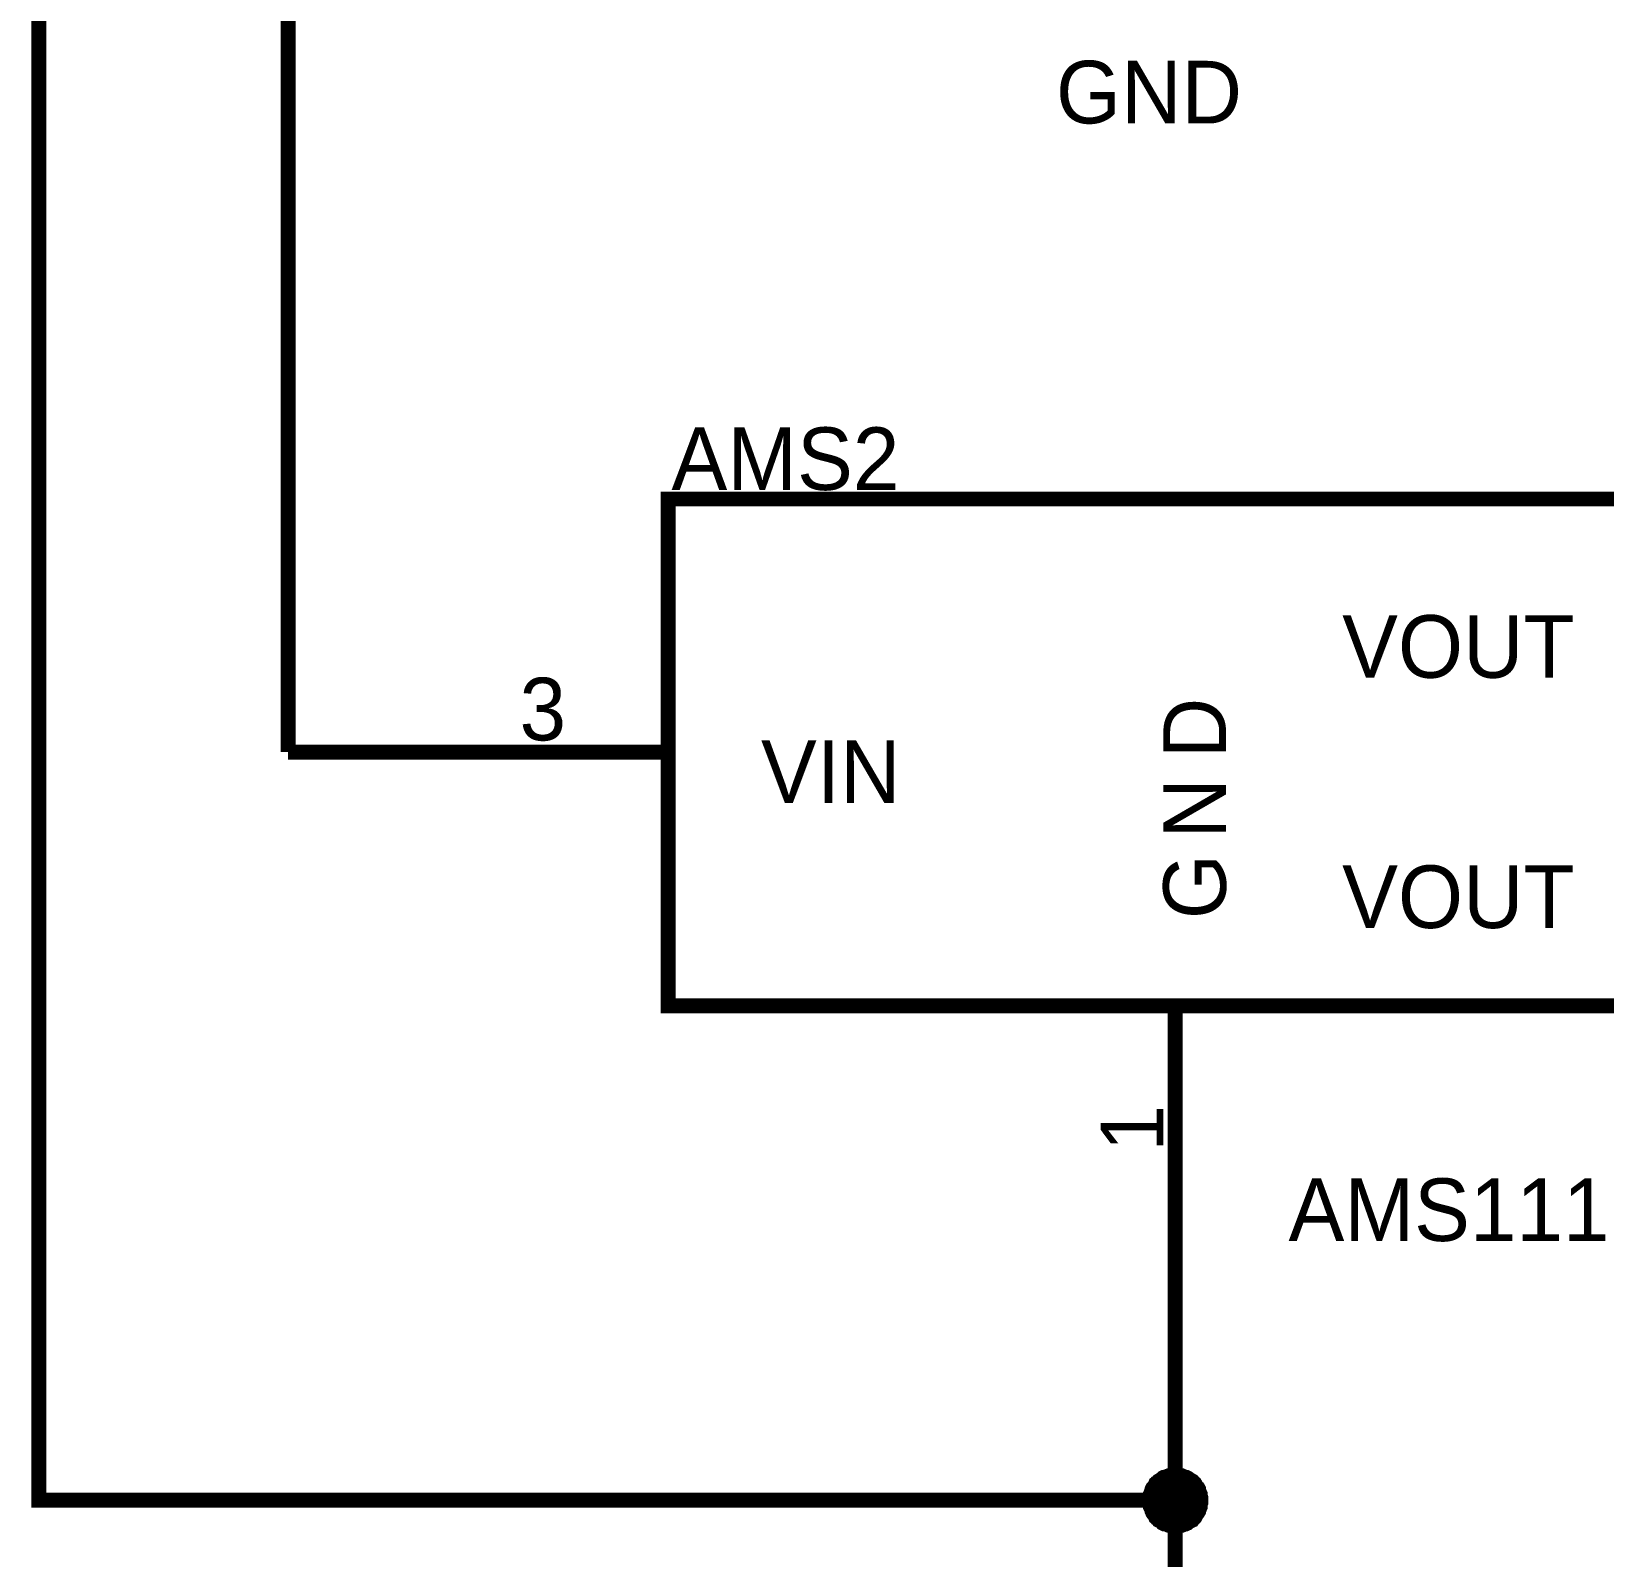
# Model space of a CAD drawing. Header units: millimetres. Extents: x 0 to 13.8, y 0 to 11.8.
# Drawn here: x 1.569 to 2.81, y 7.83 to 9.033 of the extents above; entities that cross this region are included whole.
import ezdxf

# ---------------------------------------------------------------- set-up
doc = ezdxf.new("R2010")
doc.units = ezdxf.units.MM
doc.header["$MEASUREMENT"] = 0
doc.layers.add('Sheet', color=255, linetype='Continuous')

msp = doc.modelspace()

# ---------------------------------------------------------------- linework, layer by layer
at = {"layer": 'Sheet'}
for points, const_width in [([(1.7718, 10.0392), (1.7718, 8.4645)], 0.0118), ([(2.4717, 7.874), (1.5752, 7.874), (1.5752, 9.9391)], 0.0118), ([(2.0717, 8.4645), (1.7718, 8.4645)], 0.0118), ([(2.4717, 8.2643), (2.4717, 7.9644)], 0.0118), ([(2.4717, 7.6769), (2.4717, 7.874), (2.4717, 7.9644)], 0.0118), ([(2.4518, 7.874), (2.4518, 7.8749), (2.4518, 7.8762), (2.4523, 7.8771), (2.4523, 7.878), (2.4523, 7.8789), (2.4527, 7.8797), (2.4531, 7.8811), (2.4536, 7.882), (2.4536, 7.8828), (2.454, 7.8837), (2.4545, 7.8842), (2.4553, 7.885), (2.4558, 7.8859), (2.4562, 7.8868), (2.4571, 7.8872), (2.4575, 7.8881), (2.4584, 7.8886), (2.4589, 7.8894), (2.4597, 7.8899), (2.4606, 7.8903), (2.4615, 7.8912), (2.462, 7.8917), (2.4628, 7.8921), (2.4637, 7.8921), (2.4646, 7.8925), (2.4659, 7.893), (2.4668, 7.8934), (2.4677, 7.8934), (2.4686, 7.8934), (2.4694, 7.8939), (2.4708, 7.8939), (2.4717, 7.8939)], 0.0118), ([(2.4518, 7.874), (2.4518, 7.8749), (2.4518, 7.8762), (2.4523, 7.8771), (2.4523, 7.878), (2.4523, 7.8789), (2.4527, 7.8797), (2.4531, 7.8811), (2.4536, 7.882), (2.4536, 7.8828), (2.454, 7.8837), (2.4545, 7.8842), (2.4553, 7.885), (2.4558, 7.8859), (2.4562, 7.8868), (2.4571, 7.8872), (2.4575, 7.8881), (2.4584, 7.8886), (2.4589, 7.8894), (2.4597, 7.8899), (2.4606, 7.8903), (2.4615, 7.8912), (2.462, 7.8917), (2.4628, 7.8921), (2.4637, 7.8921), (2.4646, 7.8925), (2.4659, 7.893), (2.4668, 7.8934), (2.4677, 7.8934), (2.4686, 7.8934), (2.4694, 7.8939), (2.4708, 7.8939), (2.4717, 7.8939)], 0.0118), ([(2.4518, 7.874), (2.4518, 7.8749), (2.4518, 7.8762), (2.4523, 7.8771), (2.4523, 7.878), (2.4523, 7.8789), (2.4527, 7.8797), (2.4531, 7.8811), (2.4536, 7.882), (2.4536, 7.8828), (2.454, 7.8837), (2.4545, 7.8842), (2.4553, 7.885), (2.4558, 7.8859), (2.4562, 7.8868), (2.4571, 7.8872), (2.4575, 7.8881), (2.4584, 7.8886), (2.4589, 7.8894), (2.4597, 7.8899), (2.4606, 7.8903), (2.4615, 7.8912), (2.462, 7.8917), (2.4628, 7.8921), (2.4637, 7.8921), (2.4646, 7.8925), (2.4659, 7.893), (2.4668, 7.8934), (2.4677, 7.8934), (2.4686, 7.8934), (2.4694, 7.8939), (2.4708, 7.8939), (2.4717, 7.8939)], 0.0118), ([(2.4518, 7.874), (2.4518, 7.8749), (2.4518, 7.8762), (2.4523, 7.8771), (2.4523, 7.878), (2.4523, 7.8789), (2.4527, 7.8797), (2.4531, 7.8811), (2.4536, 7.882), (2.4536, 7.8828), (2.454, 7.8837), (2.4545, 7.8842), (2.4553, 7.885), (2.4558, 7.8859), (2.4562, 7.8868), (2.4571, 7.8872), (2.4575, 7.8881), (2.4584, 7.8886), (2.4589, 7.8894), (2.4597, 7.8899), (2.4606, 7.8903), (2.4615, 7.8912), (2.462, 7.8917), (2.4628, 7.8921), (2.4637, 7.8921), (2.4646, 7.8925), (2.4659, 7.893), (2.4668, 7.8934), (2.4677, 7.8934), (2.4686, 7.8934), (2.4694, 7.8939), (2.4708, 7.8939), (2.4717, 7.8939)], 0.0118), ([(2.4518, 7.874), (2.4518, 7.8749), (2.4518, 7.8762), (2.4523, 7.8771), (2.4523, 7.878), (2.4523, 7.8789), (2.4527, 7.8797), (2.4531, 7.8811), (2.4536, 7.882), (2.4536, 7.8828), (2.454, 7.8837), (2.4545, 7.8842), (2.4553, 7.885), (2.4558, 7.8859), (2.4562, 7.8868), (2.4571, 7.8872), (2.4575, 7.8881), (2.4584, 7.8886), (2.4589, 7.8894), (2.4597, 7.8899), (2.4606, 7.8903), (2.4615, 7.8912), (2.462, 7.8917), (2.4628, 7.8921), (2.4637, 7.8921), (2.4646, 7.8925), (2.4659, 7.893), (2.4668, 7.8934), (2.4677, 7.8934), (2.4686, 7.8934), (2.4694, 7.8939), (2.4708, 7.8939), (2.4717, 7.8939)], 0.0039), ([(2.4518, 7.874), (2.4518, 7.8749), (2.4518, 7.8762), (2.4523, 7.8771), (2.4523, 7.878), (2.4523, 7.8789), (2.4527, 7.8797), (2.4531, 7.8811), (2.4536, 7.882), (2.4536, 7.8828), (2.454, 7.8837), (2.4545, 7.8842), (2.4553, 7.885), (2.4558, 7.8859), (2.4562, 7.8868), (2.4571, 7.8872), (2.4575, 7.8881), (2.4584, 7.8886), (2.4589, 7.8894), (2.4597, 7.8899), (2.4606, 7.8903), (2.4615, 7.8912), (2.462, 7.8917), (2.4628, 7.8921), (2.4637, 7.8921), (2.4646, 7.8925), (2.4659, 7.893), (2.4668, 7.8934), (2.4677, 7.8934), (2.4686, 7.8934), (2.4694, 7.8939), (2.4708, 7.8939), (2.4717, 7.8939)], 0.0039), ([(2.4518, 7.874), (2.4518, 7.8749), (2.4518, 7.8762), (2.4523, 7.8771), (2.4523, 7.878), (2.4523, 7.8789), (2.4527, 7.8797), (2.4531, 7.8811), (2.4536, 7.882), (2.4536, 7.8828), (2.454, 7.8837), (2.4545, 7.8842), (2.4553, 7.885), (2.4558, 7.8859), (2.4562, 7.8868), (2.4571, 7.8872), (2.4575, 7.8881), (2.4584, 7.8886), (2.4589, 7.8894), (2.4597, 7.8899), (2.4606, 7.8903), (2.4615, 7.8912), (2.462, 7.8917), (2.4628, 7.8921), (2.4637, 7.8921), (2.4646, 7.8925), (2.4659, 7.893), (2.4668, 7.8934), (2.4677, 7.8934), (2.4686, 7.8934), (2.4694, 7.8939), (2.4708, 7.8939), (2.4717, 7.8939)], 0.0039), ([(2.4518, 7.874), (2.4518, 7.8749), (2.4518, 7.8762), (2.4523, 7.8771), (2.4523, 7.878), (2.4523, 7.8789), (2.4527, 7.8797), (2.4531, 7.8811), (2.4536, 7.882), (2.4536, 7.8828), (2.454, 7.8837), (2.4545, 7.8842), (2.4553, 7.885), (2.4558, 7.8859), (2.4562, 7.8868), (2.4571, 7.8872), (2.4575, 7.8881), (2.4584, 7.8886), (2.4589, 7.8894), (2.4597, 7.8899), (2.4606, 7.8903), (2.4615, 7.8912), (2.462, 7.8917), (2.4628, 7.8921), (2.4637, 7.8921), (2.4646, 7.8925), (2.4659, 7.893), (2.4668, 7.8934), (2.4677, 7.8934), (2.4686, 7.8934), (2.4694, 7.8939), (2.4708, 7.8939), (2.4717, 7.8939)], 0.0039), ([(2.4717, 7.8939), (2.4717, 7.8939)], 0.0118), ([(2.4717, 7.8939), (2.4725, 7.8939), (2.4739, 7.8939), (2.4747, 7.8934), (2.4756, 7.8934), (2.4769, 7.8934), (2.4778, 7.893), (2.4787, 7.8925), (2.4796, 7.8921), (2.4805, 7.8921), (2.4814, 7.8917), (2.4822, 7.8912), (2.4831, 7.8903), (2.484, 7.8899), (2.4849, 7.8894), (2.4853, 7.8886), (2.4862, 7.8881), (2.4866, 7.8872), (2.4875, 7.8868), (2.488, 7.8859), (2.4884, 7.885), (2.4889, 7.8842), (2.4897, 7.8837), (2.4902, 7.8828), (2.4902, 7.882), (2.4906, 7.8811), (2.4911, 7.8797), (2.4915, 7.8789), (2.4915, 7.878), (2.4915, 7.8771), (2.4919, 7.8762), (2.4919, 7.8749), (2.4919, 7.874)], 0.0118), ([(2.4717, 7.8939), (2.4717, 7.8939)], 0.0118), ([(2.4717, 7.8939), (2.4725, 7.8939), (2.4739, 7.8939), (2.4747, 7.8934), (2.4756, 7.8934), (2.4769, 7.8934), (2.4778, 7.893), (2.4787, 7.8925), (2.4796, 7.8921), (2.4805, 7.8921), (2.4814, 7.8917), (2.4822, 7.8912), (2.4831, 7.8903), (2.484, 7.8899), (2.4849, 7.8894), (2.4853, 7.8886), (2.4862, 7.8881), (2.4866, 7.8872), (2.4875, 7.8868), (2.488, 7.8859), (2.4884, 7.885), (2.4889, 7.8842), (2.4897, 7.8837), (2.4902, 7.8828), (2.4902, 7.882), (2.4906, 7.8811), (2.4911, 7.8797), (2.4915, 7.8789), (2.4915, 7.878), (2.4915, 7.8771), (2.4919, 7.8762), (2.4919, 7.8749), (2.4919, 7.874)], 0.0118), ([(2.4717, 7.8939), (2.4717, 7.8939)], 0.0118), ([(2.4717, 7.8939), (2.4725, 7.8939), (2.4739, 7.8939), (2.4747, 7.8934), (2.4756, 7.8934), (2.4769, 7.8934), (2.4778, 7.893), (2.4787, 7.8925), (2.4796, 7.8921), (2.4805, 7.8921), (2.4814, 7.8917), (2.4822, 7.8912), (2.4831, 7.8903), (2.484, 7.8899), (2.4849, 7.8894), (2.4853, 7.8886), (2.4862, 7.8881), (2.4866, 7.8872), (2.4875, 7.8868), (2.488, 7.8859), (2.4884, 7.885), (2.4889, 7.8842), (2.4897, 7.8837), (2.4902, 7.8828), (2.4902, 7.882), (2.4906, 7.8811), (2.4911, 7.8797), (2.4915, 7.8789), (2.4915, 7.878), (2.4915, 7.8771), (2.4919, 7.8762), (2.4919, 7.8749), (2.4919, 7.874)], 0.0118), ([(2.4717, 7.8939), (2.4717, 7.8939)], 0.0118), ([(2.4717, 7.8939), (2.4725, 7.8939), (2.4739, 7.8939), (2.4747, 7.8934), (2.4756, 7.8934), (2.4769, 7.8934), (2.4778, 7.893), (2.4787, 7.8925), (2.4796, 7.8921), (2.4805, 7.8921), (2.4814, 7.8917), (2.4822, 7.8912), (2.4831, 7.8903), (2.484, 7.8899), (2.4849, 7.8894), (2.4853, 7.8886), (2.4862, 7.8881), (2.4866, 7.8872), (2.4875, 7.8868), (2.488, 7.8859), (2.4884, 7.885), (2.4889, 7.8842), (2.4897, 7.8837), (2.4902, 7.8828), (2.4902, 7.882), (2.4906, 7.8811), (2.4911, 7.8797), (2.4915, 7.8789), (2.4915, 7.878), (2.4915, 7.8771), (2.4919, 7.8762), (2.4919, 7.8749), (2.4919, 7.874)], 0.0118), ([(2.4717, 7.8939), (2.4717, 7.8939)], 0.0039), ([(2.4717, 7.8939), (2.4725, 7.8939), (2.4739, 7.8939), (2.4747, 7.8934), (2.4756, 7.8934), (2.4769, 7.8934), (2.4778, 7.893), (2.4787, 7.8925), (2.4796, 7.8921), (2.4805, 7.8921), (2.4814, 7.8917), (2.4822, 7.8912), (2.4831, 7.8903), (2.484, 7.8899), (2.4849, 7.8894), (2.4853, 7.8886), (2.4862, 7.8881), (2.4866, 7.8872), (2.4875, 7.8868), (2.488, 7.8859), (2.4884, 7.885), (2.4889, 7.8842), (2.4897, 7.8837), (2.4902, 7.8828), (2.4902, 7.882), (2.4906, 7.8811), (2.4911, 7.8797), (2.4915, 7.8789), (2.4915, 7.878), (2.4915, 7.8771), (2.4919, 7.8762), (2.4919, 7.8749), (2.4919, 7.874)], 0.0039), ([(2.4717, 7.8939), (2.4717, 7.8939)], 0.0039), ([(2.4717, 7.8939), (2.4725, 7.8939), (2.4739, 7.8939), (2.4747, 7.8934), (2.4756, 7.8934), (2.4769, 7.8934), (2.4778, 7.893), (2.4787, 7.8925), (2.4796, 7.8921), (2.4805, 7.8921), (2.4814, 7.8917), (2.4822, 7.8912), (2.4831, 7.8903), (2.484, 7.8899), (2.4849, 7.8894), (2.4853, 7.8886), (2.4862, 7.8881), (2.4866, 7.8872), (2.4875, 7.8868), (2.488, 7.8859), (2.4884, 7.885), (2.4889, 7.8842), (2.4897, 7.8837), (2.4902, 7.8828), (2.4902, 7.882), (2.4906, 7.8811), (2.4911, 7.8797), (2.4915, 7.8789), (2.4915, 7.878), (2.4915, 7.8771), (2.4919, 7.8762), (2.4919, 7.8749), (2.4919, 7.874)], 0.0039), ([(2.4717, 7.8939), (2.4717, 7.8939)], 0.0039), ([(2.4717, 7.8939), (2.4725, 7.8939), (2.4739, 7.8939), (2.4747, 7.8934), (2.4756, 7.8934), (2.4769, 7.8934), (2.4778, 7.893), (2.4787, 7.8925), (2.4796, 7.8921), (2.4805, 7.8921), (2.4814, 7.8917), (2.4822, 7.8912), (2.4831, 7.8903), (2.484, 7.8899), (2.4849, 7.8894), (2.4853, 7.8886), (2.4862, 7.8881), (2.4866, 7.8872), (2.4875, 7.8868), (2.488, 7.8859), (2.4884, 7.885), (2.4889, 7.8842), (2.4897, 7.8837), (2.4902, 7.8828), (2.4902, 7.882), (2.4906, 7.8811), (2.4911, 7.8797), (2.4915, 7.8789), (2.4915, 7.878), (2.4915, 7.8771), (2.4919, 7.8762), (2.4919, 7.8749), (2.4919, 7.874)], 0.0039), ([(2.4717, 7.8939), (2.4717, 7.8939)], 0.0039), ([(2.4717, 7.8939), (2.4725, 7.8939), (2.4739, 7.8939), (2.4747, 7.8934), (2.4756, 7.8934), (2.4769, 7.8934), (2.4778, 7.893), (2.4787, 7.8925), (2.4796, 7.8921), (2.4805, 7.8921), (2.4814, 7.8917), (2.4822, 7.8912), (2.4831, 7.8903), (2.484, 7.8899), (2.4849, 7.8894), (2.4853, 7.8886), (2.4862, 7.8881), (2.4866, 7.8872), (2.4875, 7.8868), (2.488, 7.8859), (2.4884, 7.885), (2.4889, 7.8842), (2.4897, 7.8837), (2.4902, 7.8828), (2.4902, 7.882), (2.4906, 7.8811), (2.4911, 7.8797), (2.4915, 7.8789), (2.4915, 7.878), (2.4915, 7.8771), (2.4919, 7.8762), (2.4919, 7.8749), (2.4919, 7.874)], 0.0039), ([(2.4717, 7.8537), (2.4708, 7.8537), (2.4694, 7.8537), (2.4686, 7.8542), (2.4677, 7.8542), (2.4668, 7.8542), (2.4659, 7.8546), (2.4646, 7.8551), (2.4637, 7.8555), (2.4628, 7.8555), (2.462, 7.8559), (2.4615, 7.8568), (2.4606, 7.8573), (2.4597, 7.8577), (2.4589, 7.8581), (2.4584, 7.859), (2.4575, 7.8595), (2.4571, 7.8603), (2.4562, 7.8608), (2.4558, 7.8617), (2.4553, 7.8626), (2.4545, 7.8634), (2.454, 7.8643), (2.4536, 7.8652), (2.4536, 7.8661), (2.4531, 7.867), (2.4527, 7.8678), (2.4523, 7.8687), (2.4523, 7.87), (2.4523, 7.8709), (2.4518, 7.8718), (2.4518, 7.8731), (2.4518, 7.874)], 0.0118), ([(2.4518, 7.874), (2.4518, 7.874)], 0.0118), ([(2.4717, 7.8537), (2.4708, 7.8537), (2.4694, 7.8537), (2.4686, 7.8542), (2.4677, 7.8542), (2.4668, 7.8542), (2.4659, 7.8546), (2.4646, 7.8551), (2.4637, 7.8555), (2.4628, 7.8555), (2.462, 7.8559), (2.4615, 7.8568), (2.4606, 7.8573), (2.4597, 7.8577), (2.4589, 7.8581), (2.4584, 7.859), (2.4575, 7.8595), (2.4571, 7.8603), (2.4562, 7.8608), (2.4558, 7.8617), (2.4553, 7.8626), (2.4545, 7.8634), (2.454, 7.8643), (2.4536, 7.8652), (2.4536, 7.8661), (2.4531, 7.867), (2.4527, 7.8678), (2.4523, 7.8687), (2.4523, 7.87), (2.4523, 7.8709), (2.4518, 7.8718), (2.4518, 7.8731), (2.4518, 7.874)], 0.0118), ([(2.4518, 7.874), (2.4518, 7.874)], 0.0118), ([(2.4717, 7.8537), (2.4708, 7.8537), (2.4694, 7.8537), (2.4686, 7.8542), (2.4677, 7.8542), (2.4668, 7.8542), (2.4659, 7.8546), (2.4646, 7.8551), (2.4637, 7.8555), (2.4628, 7.8555), (2.462, 7.8559), (2.4615, 7.8568), (2.4606, 7.8573), (2.4597, 7.8577), (2.4589, 7.8581), (2.4584, 7.859), (2.4575, 7.8595), (2.4571, 7.8603), (2.4562, 7.8608), (2.4558, 7.8617), (2.4553, 7.8626), (2.4545, 7.8634), (2.454, 7.8643), (2.4536, 7.8652), (2.4536, 7.8661), (2.4531, 7.867), (2.4527, 7.8678), (2.4523, 7.8687), (2.4523, 7.87), (2.4523, 7.8709), (2.4518, 7.8718), (2.4518, 7.8731), (2.4518, 7.874)], 0.0118), ([(2.4518, 7.874), (2.4518, 7.874)], 0.0118), ([(2.4717, 7.8537), (2.4708, 7.8537), (2.4694, 7.8537), (2.4686, 7.8542), (2.4677, 7.8542), (2.4668, 7.8542), (2.4659, 7.8546), (2.4646, 7.8551), (2.4637, 7.8555), (2.4628, 7.8555), (2.462, 7.8559), (2.4615, 7.8568), (2.4606, 7.8573), (2.4597, 7.8577), (2.4589, 7.8581), (2.4584, 7.859), (2.4575, 7.8595), (2.4571, 7.8603), (2.4562, 7.8608), (2.4558, 7.8617), (2.4553, 7.8626), (2.4545, 7.8634), (2.454, 7.8643), (2.4536, 7.8652), (2.4536, 7.8661), (2.4531, 7.867), (2.4527, 7.8678), (2.4523, 7.8687), (2.4523, 7.87), (2.4523, 7.8709), (2.4518, 7.8718), (2.4518, 7.8731), (2.4518, 7.874)], 0.0118), ([(2.4518, 7.874), (2.4518, 7.874)], 0.0118), ([(2.4919, 7.874), (2.4919, 7.8731), (2.4919, 7.8718), (2.4915, 7.8709), (2.4915, 7.87), (2.4915, 7.8687), (2.4911, 7.8678), (2.4906, 7.867), (2.4902, 7.8661), (2.4902, 7.8652), (2.4897, 7.8643), (2.4889, 7.8634), (2.4884, 7.8626), (2.488, 7.8617), (2.4875, 7.8608), (2.4866, 7.8603), (2.4862, 7.8595), (2.4853, 7.859), (2.4849, 7.8581), (2.484, 7.8577), (2.4831, 7.8573), (2.4822, 7.8568), (2.4814, 7.8559), (2.4805, 7.8555), (2.4796, 7.8555), (2.4787, 7.8551), (2.4778, 7.8546), (2.4769, 7.8542), (2.4756, 7.8542), (2.4747, 7.8542), (2.4739, 7.8537), (2.4725, 7.8537), (2.4717, 7.8537)], 0.0118), ([(2.4919, 7.874), (2.4919, 7.8731), (2.4919, 7.8718), (2.4915, 7.8709), (2.4915, 7.87), (2.4915, 7.8687), (2.4911, 7.8678), (2.4906, 7.867), (2.4902, 7.8661), (2.4902, 7.8652), (2.4897, 7.8643), (2.4889, 7.8634), (2.4884, 7.8626), (2.488, 7.8617), (2.4875, 7.8608), (2.4866, 7.8603), (2.4862, 7.8595), (2.4853, 7.859), (2.4849, 7.8581), (2.484, 7.8577), (2.4831, 7.8573), (2.4822, 7.8568), (2.4814, 7.8559), (2.4805, 7.8555), (2.4796, 7.8555), (2.4787, 7.8551), (2.4778, 7.8546), (2.4769, 7.8542), (2.4756, 7.8542), (2.4747, 7.8542), (2.4739, 7.8537), (2.4725, 7.8537), (2.4717, 7.8537)], 0.0118), ([(2.4919, 7.874), (2.4919, 7.8731), (2.4919, 7.8718), (2.4915, 7.8709), (2.4915, 7.87), (2.4915, 7.8687), (2.4911, 7.8678), (2.4906, 7.867), (2.4902, 7.8661), (2.4902, 7.8652), (2.4897, 7.8643), (2.4889, 7.8634), (2.4884, 7.8626), (2.488, 7.8617), (2.4875, 7.8608), (2.4866, 7.8603), (2.4862, 7.8595), (2.4853, 7.859), (2.4849, 7.8581), (2.484, 7.8577), (2.4831, 7.8573), (2.4822, 7.8568), (2.4814, 7.8559), (2.4805, 7.8555), (2.4796, 7.8555), (2.4787, 7.8551), (2.4778, 7.8546), (2.4769, 7.8542), (2.4756, 7.8542), (2.4747, 7.8542), (2.4739, 7.8537), (2.4725, 7.8537), (2.4717, 7.8537)], 0.0118), ([(2.4919, 7.874), (2.4919, 7.8731), (2.4919, 7.8718), (2.4915, 7.8709), (2.4915, 7.87), (2.4915, 7.8687), (2.4911, 7.8678), (2.4906, 7.867), (2.4902, 7.8661), (2.4902, 7.8652), (2.4897, 7.8643), (2.4889, 7.8634), (2.4884, 7.8626), (2.488, 7.8617), (2.4875, 7.8608), (2.4866, 7.8603), (2.4862, 7.8595), (2.4853, 7.859), (2.4849, 7.8581), (2.484, 7.8577), (2.4831, 7.8573), (2.4822, 7.8568), (2.4814, 7.8559), (2.4805, 7.8555), (2.4796, 7.8555), (2.4787, 7.8551), (2.4778, 7.8546), (2.4769, 7.8542), (2.4756, 7.8542), (2.4747, 7.8542), (2.4739, 7.8537), (2.4725, 7.8537), (2.4717, 7.8537)], 0.0118), ([(2.4919, 7.874), (2.4919, 7.874), (2.4919, 7.874), (2.4919, 7.874), (2.4919, 7.874), (2.4919, 7.874), (2.4919, 7.874), (2.4919, 7.874), (2.4919, 7.874), (2.4919, 7.874), (2.4919, 7.874), (2.4919, 7.874), (2.4919, 7.874), (2.4919, 7.874), (2.4919, 7.874), (2.4919, 7.874), (2.4919, 7.874), (2.4919, 7.874), (2.4919, 7.874), (2.4919, 7.874), (2.4919, 7.874), (2.4919, 7.874), (2.4919, 7.874), (2.4919, 7.874), (2.4919, 7.874), (2.4919, 7.874), (2.4919, 7.874), (2.4919, 7.874), (2.4919, 7.874), (2.4919, 7.874), (2.4919, 7.874), (2.4919, 7.874), (2.4919, 7.874)], 0.0118), ([(2.4919, 7.874), (2.4919, 7.874)], 0.0118), ([(2.4919, 7.874), (2.4919, 7.874), (2.4919, 7.874), (2.4919, 7.874), (2.4919, 7.874), (2.4919, 7.874), (2.4919, 7.874), (2.4919, 7.874), (2.4919, 7.874), (2.4919, 7.874), (2.4919, 7.874), (2.4919, 7.874), (2.4919, 7.874), (2.4919, 7.874), (2.4919, 7.874), (2.4919, 7.874), (2.4919, 7.874), (2.4919, 7.874), (2.4919, 7.874), (2.4919, 7.874), (2.4919, 7.874), (2.4919, 7.874), (2.4919, 7.874), (2.4919, 7.874), (2.4919, 7.874), (2.4919, 7.874), (2.4919, 7.874), (2.4919, 7.874), (2.4919, 7.874), (2.4919, 7.874), (2.4919, 7.874), (2.4919, 7.874), (2.4919, 7.874)], 0.0118), ([(2.4919, 7.874), (2.4919, 7.874)], 0.0118), ([(2.4919, 7.874), (2.4919, 7.874), (2.4919, 7.874), (2.4919, 7.874), (2.4919, 7.874), (2.4919, 7.874), (2.4919, 7.874), (2.4919, 7.874), (2.4919, 7.874), (2.4919, 7.874), (2.4919, 7.874), (2.4919, 7.874), (2.4919, 7.874), (2.4919, 7.874), (2.4919, 7.874), (2.4919, 7.874), (2.4919, 7.874), (2.4919, 7.874), (2.4919, 7.874), (2.4919, 7.874), (2.4919, 7.874), (2.4919, 7.874), (2.4919, 7.874), (2.4919, 7.874), (2.4919, 7.874), (2.4919, 7.874), (2.4919, 7.874), (2.4919, 7.874), (2.4919, 7.874), (2.4919, 7.874), (2.4919, 7.874), (2.4919, 7.874), (2.4919, 7.874)], 0.0118), ([(2.4919, 7.874), (2.4919, 7.874)], 0.0118), ([(2.4919, 7.874), (2.4919, 7.874), (2.4919, 7.874), (2.4919, 7.874), (2.4919, 7.874), (2.4919, 7.874), (2.4919, 7.874), (2.4919, 7.874), (2.4919, 7.874), (2.4919, 7.874), (2.4919, 7.874), (2.4919, 7.874), (2.4919, 7.874), (2.4919, 7.874), (2.4919, 7.874), (2.4919, 7.874), (2.4919, 7.874), (2.4919, 7.874), (2.4919, 7.874), (2.4919, 7.874), (2.4919, 7.874), (2.4919, 7.874), (2.4919, 7.874), (2.4919, 7.874), (2.4919, 7.874), (2.4919, 7.874), (2.4919, 7.874), (2.4919, 7.874), (2.4919, 7.874), (2.4919, 7.874), (2.4919, 7.874), (2.4919, 7.874), (2.4919, 7.874)], 0.0118), ([(2.4919, 7.874), (2.4919, 7.874)], 0.0118), ([(2.4717, 7.8537), (2.4708, 7.8537), (2.4694, 7.8537), (2.4686, 7.8542), (2.4677, 7.8542), (2.4668, 7.8542), (2.4659, 7.8546), (2.4646, 7.8551), (2.4637, 7.8555), (2.4628, 7.8555), (2.462, 7.8559), (2.4615, 7.8568), (2.4606, 7.8573), (2.4597, 7.8577), (2.4589, 7.8581), (2.4584, 7.859), (2.4575, 7.8595), (2.4571, 7.8603), (2.4562, 7.8608), (2.4558, 7.8617), (2.4553, 7.8626), (2.4545, 7.8634), (2.454, 7.8643), (2.4536, 7.8652), (2.4536, 7.8661), (2.4531, 7.867), (2.4527, 7.8678), (2.4523, 7.8687), (2.4523, 7.87), (2.4523, 7.8709), (2.4518, 7.8718), (2.4518, 7.8731), (2.4518, 7.874)], 0.0039), ([(2.4518, 7.874), (2.4518, 7.874)], 0.0039), ([(2.4717, 7.8537), (2.4708, 7.8537), (2.4694, 7.8537), (2.4686, 7.8542), (2.4677, 7.8542), (2.4668, 7.8542), (2.4659, 7.8546), (2.4646, 7.8551), (2.4637, 7.8555), (2.4628, 7.8555), (2.462, 7.8559), (2.4615, 7.8568), (2.4606, 7.8573), (2.4597, 7.8577), (2.4589, 7.8581), (2.4584, 7.859), (2.4575, 7.8595), (2.4571, 7.8603), (2.4562, 7.8608), (2.4558, 7.8617), (2.4553, 7.8626), (2.4545, 7.8634), (2.454, 7.8643), (2.4536, 7.8652), (2.4536, 7.8661), (2.4531, 7.867), (2.4527, 7.8678), (2.4523, 7.8687), (2.4523, 7.87), (2.4523, 7.8709), (2.4518, 7.8718), (2.4518, 7.8731), (2.4518, 7.874)], 0.0039), ([(2.4518, 7.874), (2.4518, 7.874)], 0.0039), ([(2.4717, 7.8537), (2.4708, 7.8537), (2.4694, 7.8537), (2.4686, 7.8542), (2.4677, 7.8542), (2.4668, 7.8542), (2.4659, 7.8546), (2.4646, 7.8551), (2.4637, 7.8555), (2.4628, 7.8555), (2.462, 7.8559), (2.4615, 7.8568), (2.4606, 7.8573), (2.4597, 7.8577), (2.4589, 7.8581), (2.4584, 7.859), (2.4575, 7.8595), (2.4571, 7.8603), (2.4562, 7.8608), (2.4558, 7.8617), (2.4553, 7.8626), (2.4545, 7.8634), (2.454, 7.8643), (2.4536, 7.8652), (2.4536, 7.8661), (2.4531, 7.867), (2.4527, 7.8678), (2.4523, 7.8687), (2.4523, 7.87), (2.4523, 7.8709), (2.4518, 7.8718), (2.4518, 7.8731), (2.4518, 7.874)], 0.0039), ([(2.4518, 7.874), (2.4518, 7.874)], 0.0039), ([(2.4717, 7.8537), (2.4708, 7.8537), (2.4694, 7.8537), (2.4686, 7.8542), (2.4677, 7.8542), (2.4668, 7.8542), (2.4659, 7.8546), (2.4646, 7.8551), (2.4637, 7.8555), (2.4628, 7.8555), (2.462, 7.8559), (2.4615, 7.8568), (2.4606, 7.8573), (2.4597, 7.8577), (2.4589, 7.8581), (2.4584, 7.859), (2.4575, 7.8595), (2.4571, 7.8603), (2.4562, 7.8608), (2.4558, 7.8617), (2.4553, 7.8626), (2.4545, 7.8634), (2.454, 7.8643), (2.4536, 7.8652), (2.4536, 7.8661), (2.4531, 7.867), (2.4527, 7.8678), (2.4523, 7.8687), (2.4523, 7.87), (2.4523, 7.8709), (2.4518, 7.8718), (2.4518, 7.8731), (2.4518, 7.874)], 0.0039), ([(2.4518, 7.874), (2.4518, 7.874)], 0.0039), ([(2.4919, 7.874), (2.4919, 7.8731), (2.4919, 7.8718), (2.4915, 7.8709), (2.4915, 7.87), (2.4915, 7.8687), (2.4911, 7.8678), (2.4906, 7.867), (2.4902, 7.8661), (2.4902, 7.8652), (2.4897, 7.8643), (2.4889, 7.8634), (2.4884, 7.8626), (2.488, 7.8617), (2.4875, 7.8608), (2.4866, 7.8603), (2.4862, 7.8595), (2.4853, 7.859), (2.4849, 7.8581), (2.484, 7.8577), (2.4831, 7.8573), (2.4822, 7.8568), (2.4814, 7.8559), (2.4805, 7.8555), (2.4796, 7.8555), (2.4787, 7.8551), (2.4778, 7.8546), (2.4769, 7.8542), (2.4756, 7.8542), (2.4747, 7.8542), (2.4739, 7.8537), (2.4725, 7.8537), (2.4717, 7.8537)], 0.0039), ([(2.4919, 7.874), (2.4919, 7.8731), (2.4919, 7.8718), (2.4915, 7.8709), (2.4915, 7.87), (2.4915, 7.8687), (2.4911, 7.8678), (2.4906, 7.867), (2.4902, 7.8661), (2.4902, 7.8652), (2.4897, 7.8643), (2.4889, 7.8634), (2.4884, 7.8626), (2.488, 7.8617), (2.4875, 7.8608), (2.4866, 7.8603), (2.4862, 7.8595), (2.4853, 7.859), (2.4849, 7.8581), (2.484, 7.8577), (2.4831, 7.8573), (2.4822, 7.8568), (2.4814, 7.8559), (2.4805, 7.8555), (2.4796, 7.8555), (2.4787, 7.8551), (2.4778, 7.8546), (2.4769, 7.8542), (2.4756, 7.8542), (2.4747, 7.8542), (2.4739, 7.8537), (2.4725, 7.8537), (2.4717, 7.8537)], 0.0039), ([(2.4919, 7.874), (2.4919, 7.8731), (2.4919, 7.8718), (2.4915, 7.8709), (2.4915, 7.87), (2.4915, 7.8687), (2.4911, 7.8678), (2.4906, 7.867), (2.4902, 7.8661), (2.4902, 7.8652), (2.4897, 7.8643), (2.4889, 7.8634), (2.4884, 7.8626), (2.488, 7.8617), (2.4875, 7.8608), (2.4866, 7.8603), (2.4862, 7.8595), (2.4853, 7.859), (2.4849, 7.8581), (2.484, 7.8577), (2.4831, 7.8573), (2.4822, 7.8568), (2.4814, 7.8559), (2.4805, 7.8555), (2.4796, 7.8555), (2.4787, 7.8551), (2.4778, 7.8546), (2.4769, 7.8542), (2.4756, 7.8542), (2.4747, 7.8542), (2.4739, 7.8537), (2.4725, 7.8537), (2.4717, 7.8537)], 0.0039), ([(2.4919, 7.874), (2.4919, 7.8731), (2.4919, 7.8718), (2.4915, 7.8709), (2.4915, 7.87), (2.4915, 7.8687), (2.4911, 7.8678), (2.4906, 7.867), (2.4902, 7.8661), (2.4902, 7.8652), (2.4897, 7.8643), (2.4889, 7.8634), (2.4884, 7.8626), (2.488, 7.8617), (2.4875, 7.8608), (2.4866, 7.8603), (2.4862, 7.8595), (2.4853, 7.859), (2.4849, 7.8581), (2.484, 7.8577), (2.4831, 7.8573), (2.4822, 7.8568), (2.4814, 7.8559), (2.4805, 7.8555), (2.4796, 7.8555), (2.4787, 7.8551), (2.4778, 7.8546), (2.4769, 7.8542), (2.4756, 7.8542), (2.4747, 7.8542), (2.4739, 7.8537), (2.4725, 7.8537), (2.4717, 7.8537)], 0.0039), ([(2.4919, 7.874), (2.4919, 7.874), (2.4919, 7.874), (2.4919, 7.874), (2.4919, 7.874), (2.4919, 7.874), (2.4919, 7.874), (2.4919, 7.874), (2.4919, 7.874), (2.4919, 7.874), (2.4919, 7.874), (2.4919, 7.874), (2.4919, 7.874), (2.4919, 7.874), (2.4919, 7.874), (2.4919, 7.874), (2.4919, 7.874), (2.4919, 7.874), (2.4919, 7.874), (2.4919, 7.874), (2.4919, 7.874), (2.4919, 7.874), (2.4919, 7.874), (2.4919, 7.874), (2.4919, 7.874), (2.4919, 7.874), (2.4919, 7.874), (2.4919, 7.874), (2.4919, 7.874), (2.4919, 7.874), (2.4919, 7.874), (2.4919, 7.874), (2.4919, 7.874)], 0.0039), ([(2.4919, 7.874), (2.4919, 7.874)], 0.0039), ([(2.4919, 7.874), (2.4919, 7.874), (2.4919, 7.874), (2.4919, 7.874), (2.4919, 7.874), (2.4919, 7.874), (2.4919, 7.874), (2.4919, 7.874), (2.4919, 7.874), (2.4919, 7.874), (2.4919, 7.874), (2.4919, 7.874), (2.4919, 7.874), (2.4919, 7.874), (2.4919, 7.874), (2.4919, 7.874), (2.4919, 7.874), (2.4919, 7.874), (2.4919, 7.874), (2.4919, 7.874), (2.4919, 7.874), (2.4919, 7.874), (2.4919, 7.874), (2.4919, 7.874), (2.4919, 7.874), (2.4919, 7.874), (2.4919, 7.874), (2.4919, 7.874), (2.4919, 7.874), (2.4919, 7.874), (2.4919, 7.874), (2.4919, 7.874), (2.4919, 7.874)], 0.0039), ([(2.4919, 7.874), (2.4919, 7.874)], 0.0039), ([(2.4919, 7.874), (2.4919, 7.874), (2.4919, 7.874), (2.4919, 7.874), (2.4919, 7.874), (2.4919, 7.874), (2.4919, 7.874), (2.4919, 7.874), (2.4919, 7.874), (2.4919, 7.874), (2.4919, 7.874), (2.4919, 7.874), (2.4919, 7.874), (2.4919, 7.874), (2.4919, 7.874), (2.4919, 7.874), (2.4919, 7.874), (2.4919, 7.874), (2.4919, 7.874), (2.4919, 7.874), (2.4919, 7.874), (2.4919, 7.874), (2.4919, 7.874), (2.4919, 7.874), (2.4919, 7.874), (2.4919, 7.874), (2.4919, 7.874), (2.4919, 7.874), (2.4919, 7.874), (2.4919, 7.874), (2.4919, 7.874), (2.4919, 7.874), (2.4919, 7.874)], 0.0039), ([(2.4919, 7.874), (2.4919, 7.874)], 0.0039), ([(2.4919, 7.874), (2.4919, 7.874), (2.4919, 7.874), (2.4919, 7.874), (2.4919, 7.874), (2.4919, 7.874), (2.4919, 7.874), (2.4919, 7.874), (2.4919, 7.874), (2.4919, 7.874), (2.4919, 7.874), (2.4919, 7.874), (2.4919, 7.874), (2.4919, 7.874), (2.4919, 7.874), (2.4919, 7.874), (2.4919, 7.874), (2.4919, 7.874), (2.4919, 7.874), (2.4919, 7.874), (2.4919, 7.874), (2.4919, 7.874), (2.4919, 7.874), (2.4919, 7.874), (2.4919, 7.874), (2.4919, 7.874), (2.4919, 7.874), (2.4919, 7.874), (2.4919, 7.874), (2.4919, 7.874), (2.4919, 7.874), (2.4919, 7.874), (2.4919, 7.874)], 0.0039), ([(2.4919, 7.874), (2.4919, 7.874)], 0.0039)]:
    msp.add_lwpolyline(points, dxfattribs=dict(at, const_width=const_width))
for points, const_width in [([(2.0717, 8.6642), (2.9219, 8.6642), (2.9219, 8.2643), (2.0717, 8.2643), (2.0717, 8.6642)], 0.0118), ([(2.0717, 8.6642), (2.0717, 8.2643), (2.9219, 8.2643), (2.9219, 8.6642), (2.0717, 8.6642), (2.0717, 8.6642)], 0.0039)]:
    msp.add_lwpolyline(points, close=True, dxfattribs=dict(at, const_width=const_width))
at = {"layer": 'Sheet', "const_width": 0.02}
msp.add_lwpolyline([(2.4617, 7.874, 1), (2.4817, 7.874, 1)], format="xyb", close=True, dxfattribs=at)

# ---------------------------------------------------------------- texts
at = {"layer": 'Sheet'}
for s, height, p in [('GND', 0.04939, (2.3777, 8.9606)), ('AMS2', 0.04939, (2.0743, 8.6713)), ('VOUT', 0.04939, (2.6035, 8.5231)), ('3', 0.0494, (1.9544, 8.4737)), ('VIN', 0.04939, (2.1449, 8.4244)), ('VOUT', 0.04939, (2.6035, 8.3256)), ('AMS1117-3.3V', 0.049389, (2.5612, 8.0786))]:
    msp.add_text(s, height=height, dxfattribs=at).set_placement(p)
for s, p in [('D', (2.5118, 8.4596)), ('N', (2.5118, 8.3961)), ('G', (2.5118, 8.3326)), ('1', (2.4624, 8.1492))]:
    msp.add_text(s, height=0.0494, rotation=90, dxfattribs=at).set_placement(p)

doc.saveas('drawing.dxf')
